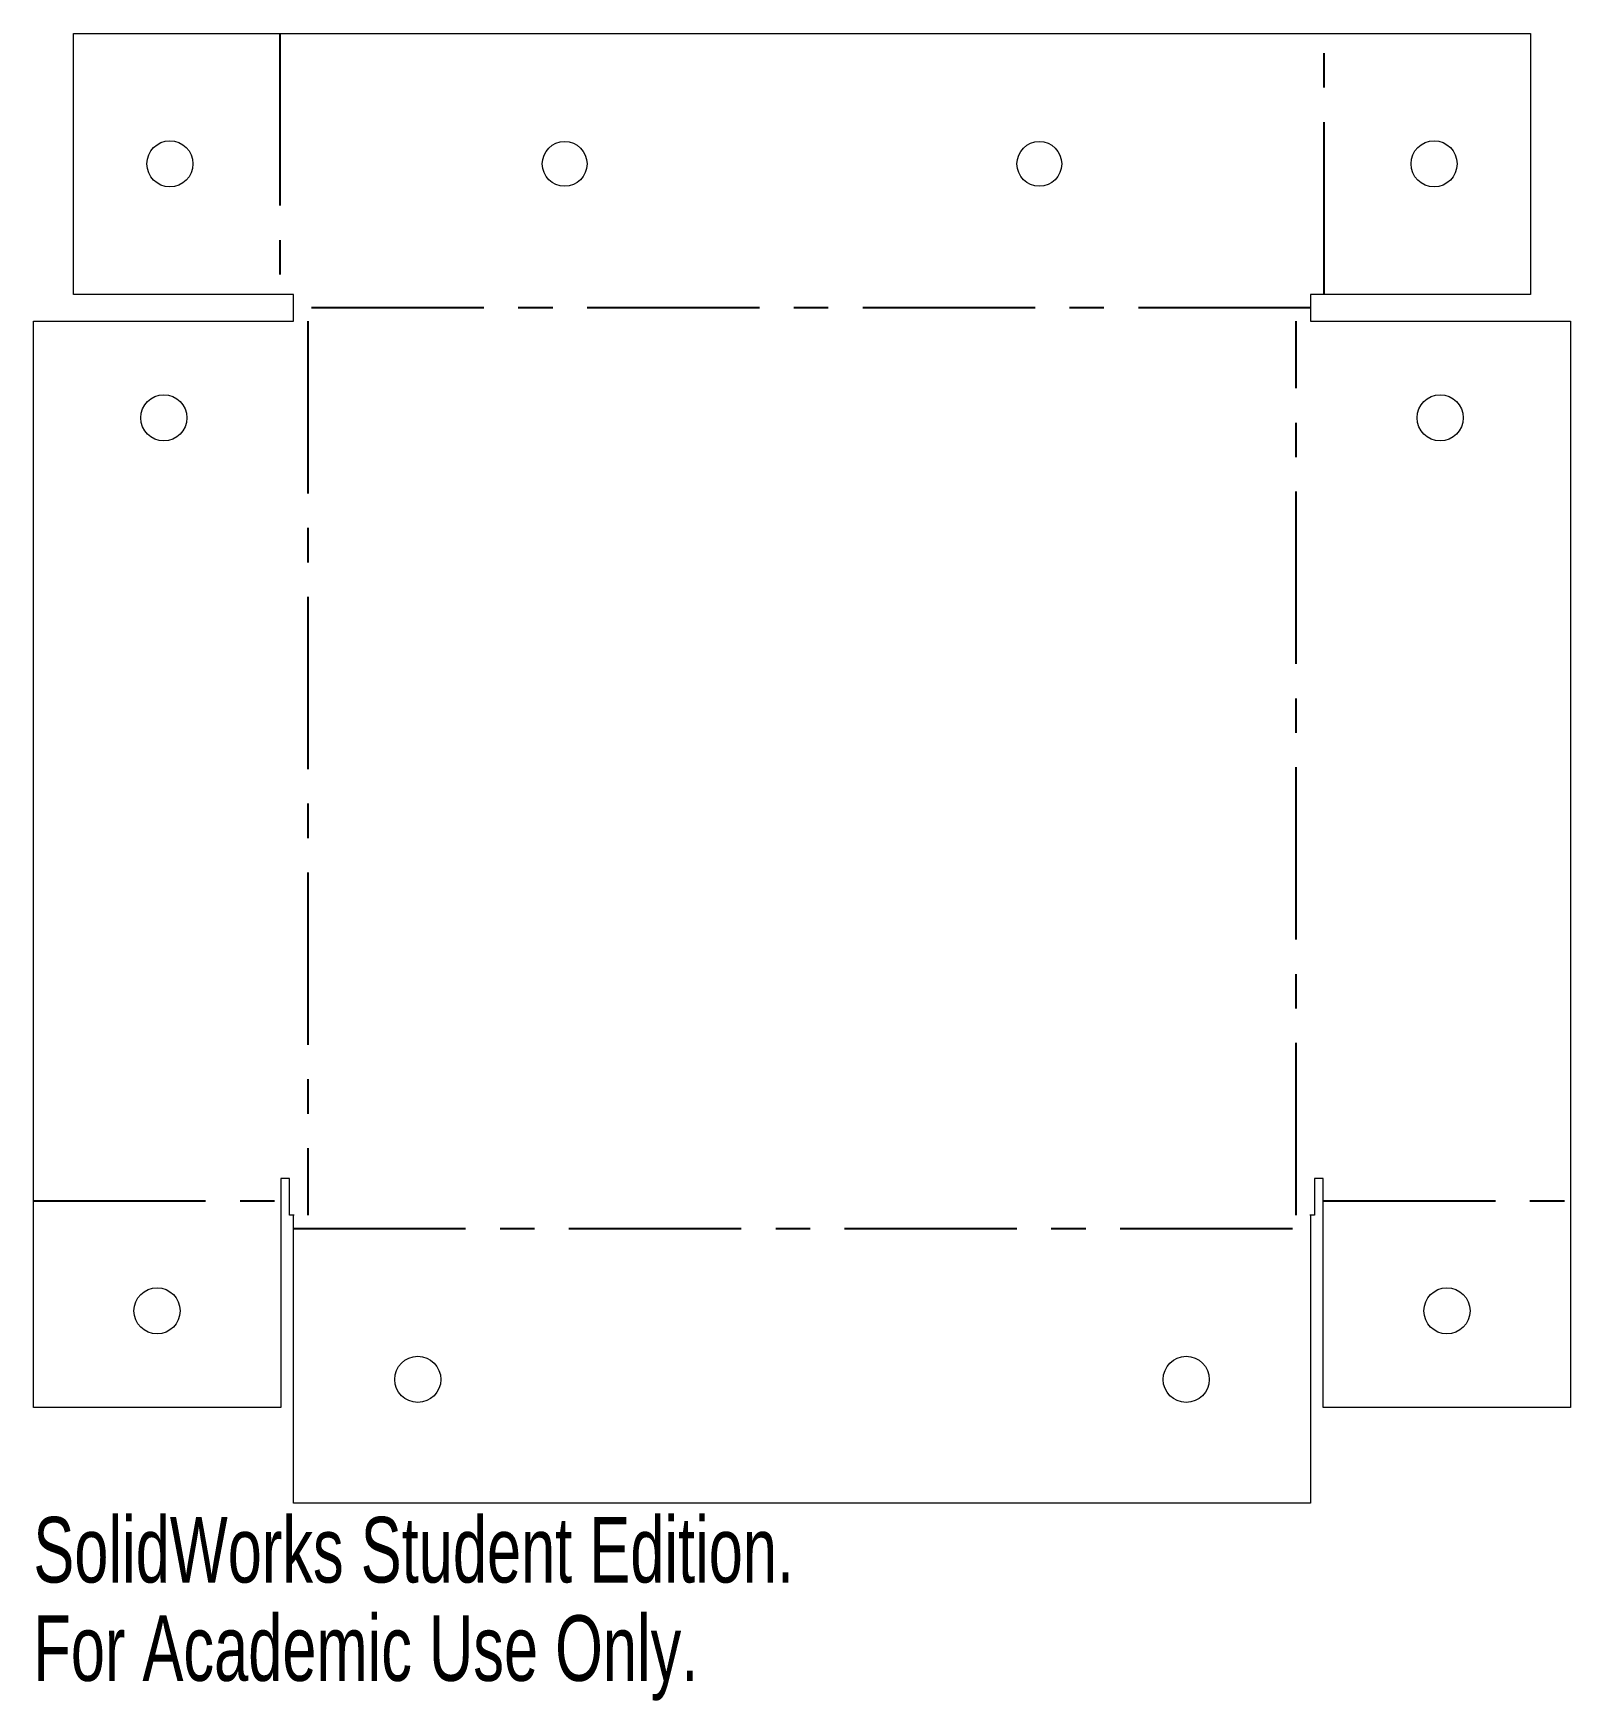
# Model space of a CAD drawing. Header units: millimetres. Extents: x -19 to 94, y -34 to 89.
import ezdxf

# ---------------------------------------------------------------- set-up
doc = ezdxf.new("R2010")
doc.units = ezdxf.units.MM
doc.linetypes.add('CENTERX2', pattern=[20.32, 12.7, -2.54, 2.54, -2.54])
doc.styles.add('SLDTEXTSTYLE0', font='TXT', dxfattribs={"width": 0.7})

msp = doc.modelspace()

# ---------------------------------------------------------------- linework, layer by layer
at = {"color": 7, "linetype": 'Continuous', "lineweight": 15}
for p, q in [((-16.22, 69.93), (-16.22, 89.17)), ((-16.22, 89.17), (91.22, 89.17)), ((91.22, 89.17), (91.22, 69.93)), ((0, 69.93), (-16.22, 69.93)), ((0, 67.95), (0, 69.93)), ((91.22, 69.93), (75, 69.93)), ((75, 69.93), (75, 67.95)), ((-19.17, -12.12), (-19.17, 67.95)), ((-19.17, 67.95), (0, 67.95)), ((75, 67.95), (94.17, 67.95)), ((94.17, 67.95), (94.17, -12.12)), ((-0.29, 4.75), (-0.93, 4.75)), ((-0.93, 4.75), (-0.93, -12.12)), ((-0.29, 2.05), (-0.29, 4.75)), ((75.93, 4.75), (75.29, 4.75)), ((75.29, 4.75), (75.29, 2.05)), ((75.93, -12.12), (75.93, 4.75)), ((0.07, 2.05), (-0.29, 2.05)), ((0, -19.17), (0, 2.05)), ((75.29, 2.05), (74.93, 2.05)), ((75, 2.05), (75, -19.17)), ((-0.93, -12.12), (-19.17, -12.12)), ((94.17, -12.12), (75.93, -12.12)), ((75, -19.17), (0, -19.17))]:
    msp.add_line(p, q, dxfattribs=at)
at = {"color": 7, "linetype": 'CENTERX2'}
for p, q in [((-0.99, 89.17), (-0.99, 69.93)), ((75.99, 69.93), (75.99, 89.17)), ((75, 68.94), (0, 68.94)), ((1.06, 67.95), (1.06, 2.05)), ((73.94, 2.05), (73.94, 67.95)), ((-19.17, 3.11), (-0.93, 3.11)), ((75.93, 3.11), (94.17, 3.11)), ((0, 1.06), (75, 1.06))]:
    msp.add_line(p, q, dxfattribs=at)
at = {"color": 7, "linetype": 'Continuous', "lineweight": 15}
for centre, radius in [((-9.1, 79.55), 1.7), ((20, 79.55), 1.65), ((55, 79.55), 1.65), ((84.1, 79.55), 1.7), ((-9.55, 60.83), 1.7), ((84.55, 60.83), 1.7), ((-10.05, -5), 1.7), ((85.05, -5), 1.7), ((9.17, -10.05), 1.7), ((65.83, -10.05), 1.7)]:
    msp.add_circle(centre, radius, dxfattribs=at)

# ---------------------------------------------------------------- texts
at = {"color": 7, "linetype": 'Continuous', "char_height": 4.8336, "attachment_point": 1, "style": 'SLDTEXTSTYLE0'}
for s, insert in [('SolidWorks Student Edition.', (-19.17, -20.19)), ('For Academic Use Only.', (-19.17, -27.44))]:
    msp.add_mtext(s, dxfattribs=dict(at, insert=insert))

doc.saveas('drawing.dxf')
